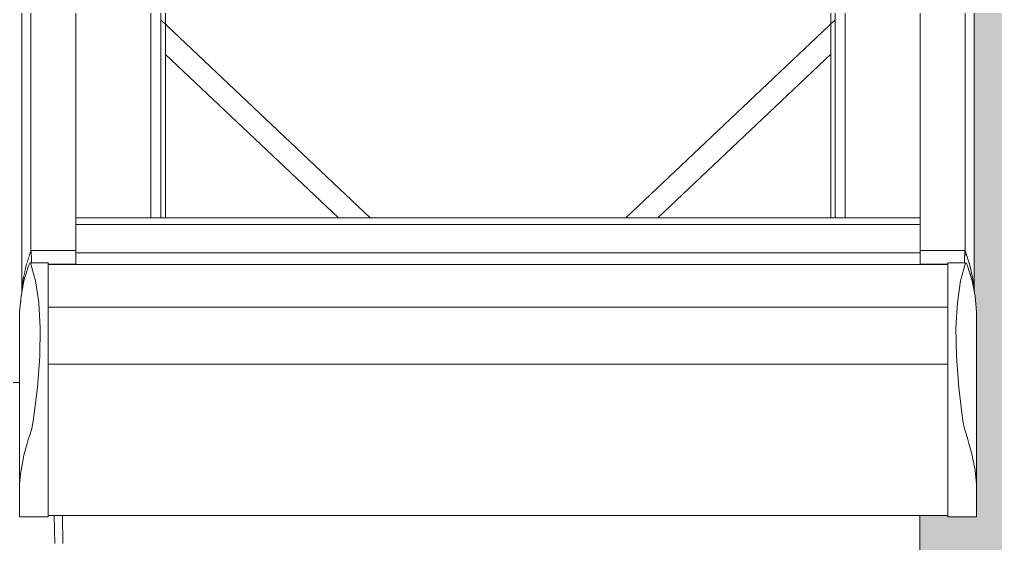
# Model space of a CAD drawing. Header units: metres. Extents: x -208 to 1512, y -277 to 123.
# Drawn here: x 17.092 to 17.965, y -22.907 to -22.439 of the extents above; entities that cross this region are included whole.
import ezdxf

# ---------------------------------------------------------------- set-up
doc = ezdxf.new("R2010")
doc.units = ezdxf.units.M
doc.header["$MEASUREMENT"] = 0
doc.linetypes.add('Wipeout_Contour', pattern=[1, 0, -1])
doc.layers.add('325 Dachfenster', color=7, linetype='Continuous')
doc.layers.add('330 Dachaufbau', color=7, linetype='Continuous')

# ---------------------------------------------------------------- blocks, each defined once
blk = doc.blocks.new('Dachfläche_8_4', base_point=(18.9306, -21.27982))
at = {"layer": '330 Dachaufbau', "linetype": 'Continuous', "lineweight": 0, "true_color": 0x000000}
h = blk.add_hatch(color=18, dxfattribs=at)
h.paths.add_polyline_path([(18.91751, -24.33504), (18.9306, -21.27982), (12.32089, -21.27982), (12.32089, -21.295), (15.47503, -21.295), (15.47503, -24.33504)])
h.paths.add_polyline_path([(16.23688, -23.72517), (16.23688, -22.11982), (17.89688, -22.11982), (17.89688, -23.72517)], flags=0)
at = {"layer": '330 Dachaufbau', "color": 7, "linetype": 'Continuous', "lineweight": 18, "flags": 128}
blk.add_lwpolyline([(17.89688, -23.72517), (17.89688, -22.11982)], dxfattribs=at)
blk = doc.blocks.new('VELUX SlopeRoofBundle[6]_4')
at = {"color": 254, "linetype": 'Wipeout_Contour', "lineweight": 0, "ltscale": 227.611677}
blk.add_wipeout([(17.8219, -22.11256), (17.8214, -22.11341), (17.8214, -22.11454), (17.8215, -22.11454), (17.8215, -22.1364), (17.8214, -22.13667), (17.8214, -22.61651), (17.8219, -22.61651)], dxfattribs=at).dxf.layer = '325 Dachfenster'
at = {"color": 254, "linetype": 'Wipeout_Contour', "lineweight": 0, "ltscale": 283.736106}
blk.add_wipeout([(17.08, -22.14657), (17.08, -22.76367), (17.09238, -22.76367), (17.0924, -22.71636), (17.0924, -22.70039), (17.0937, -22.68649), (17.0943, -22.68333), (17.0943, -22.68332), (17.0945, -22.68144), (17.0945, -22.14657)], dxfattribs=at).dxf.layer = '325 Dachfenster'
at = {"color": 254, "linetype": 'Wipeout_Contour', "lineweight": 0, "ltscale": 113.266454}
blk.add_wipeout([(17.1428, -22.43262), (17.1428, -22.61651), (17.1587, -22.61651), (17.1587, -22.4321)], dxfattribs=at).dxf.layer = '325 Dachfenster'
at = {"color": 254, "linetype": 'Wipeout_Contour', "lineweight": 0, "ltscale": 113.389064}
blk.add_wipeout([(17.1971, -22.4391), (17.1971, -22.61651), (17.1979, -22.61651), (17.1979, -22.43882)], dxfattribs=at).dxf.layer = '325 Dachfenster'
at = {"color": 254, "linetype": 'Wipeout_Contour', "lineweight": 0, "ltscale": 114.974273}
blk.add_wipeout([(17.8429, -22.61651), (17.8437, -22.61651), (17.8437, -22.43889), (17.8429, -22.4391)], dxfattribs=at).dxf.layer = '325 Dachfenster'
at = {"color": 254, "linetype": 'Wipeout_Contour', "lineweight": 0, "ltscale": 145.160175}
blk.add_wipeout([(17.922, -22.81811), (17.922, -22.83226), (17.94438, -22.83226), (17.9437, -22.82848), (17.94071, -22.81811)], dxfattribs=at).dxf.layer = '325 Dachfenster'
at = {"color": 254, "linetype": 'Wipeout_Contour', "lineweight": 0, "ltscale": 116.303932}
blk.add_wipeout([(17.922, -22.87631), (17.922, -22.88366), (17.94763, -22.88366), (17.94762, -22.87631)], dxfattribs=at).dxf.layer = '325 Dachfenster'
at = {"color": 254, "linetype": 'Wipeout_Contour', "lineweight": 0, "ltscale": 427.647891}
blk.add_wipeout([(17.08, -22.93804), (17.0943, -22.93804), (17.0943, -22.92005), (17.09507, -22.91355), (17.0956, -22.91038), (17.09599, -22.90926), (17.0973, -22.90741), (17.12262, -22.90741), (17.12199, -22.88246), (17.118, -22.88246), (17.118, -22.88366), (17.09237, -22.88366), (17.09237, -22.88154), (17.09237, -22.87878), (17.08, -22.87878)], dxfattribs=at).dxf.layer = '325 Dachfenster'
at = {"color": 254, "linetype": 'Wipeout_Contour', "lineweight": 0, "ltscale": 113.386816}
blk.add_wipeout([(17.1963, -22.61651), (17.1971, -22.61651), (17.1971, -22.4391), (17.1963, -22.43889)], dxfattribs=at).dxf.layer = '325 Dachfenster'
at = {"color": 254, "linetype": 'Wipeout_Contour', "lineweight": 0, "ltscale": 114.972565}
blk.add_wipeout([(17.8421, -22.61651), (17.8429, -22.61651), (17.8429, -22.4391), (17.8421, -22.43882)], dxfattribs=at).dxf.layer = '325 Dachfenster'
at = {"color": 254, "linetype": 'Wipeout_Contour', "lineweight": 0, "ltscale": 142.035771}
blk.add_wipeout([(17.08, -22.76367), (17.08, -22.85665), (17.09237, -22.85665), (17.09237, -22.79004), (17.09238, -22.76367)], dxfattribs=at).dxf.layer = '325 Dachfenster'
at = {"color": 254, "linetype": 'Wipeout_Contour', "lineweight": 0, "ltscale": 144.736594}
blk.add_wipeout([(17.922, -22.81154), (17.922, -22.81811), (17.94071, -22.81811), (17.9396, -22.81345), (17.93883, -22.81154)], dxfattribs=at).dxf.layer = '325 Dachfenster'
at = {"color": 254, "linetype": 'Wipeout_Contour', "lineweight": 0, "ltscale": 116.278568}
blk.add_wipeout([(17.922, -22.86754), (17.922, -22.87631), (17.94762, -22.87631), (17.94761, -22.86754)], dxfattribs=at).dxf.layer = '325 Dachfenster'
at = {"color": 254, "linetype": 'Wipeout_Contour', "lineweight": 0, "ltscale": 114.135325}
blk.add_wipeout([(17.12312, -22.88246), (17.12199, -22.88246), (17.12262, -22.90741), (17.12325, -22.90741)], dxfattribs=at).dxf.layer = '325 Dachfenster'
at = {"color": 254, "linetype": 'Wipeout_Contour', "lineweight": 0, "ltscale": 113.400778}
blk.add_wipeout([(17.1943, -22.61651), (17.1963, -22.61651), (17.1963, -22.43889), (17.1943, -22.43373)], dxfattribs=at).dxf.layer = '325 Dachfenster'
at = {"color": 254, "linetype": 'Wipeout_Contour', "lineweight": 0, "ltscale": 114.986685}
blk.add_wipeout([(17.8408, -22.61651), (17.8421, -22.61651), (17.8421, -22.43882), (17.8408, -22.43366)], dxfattribs=at).dxf.layer = '325 Dachfenster'
at = {"color": 254, "linetype": 'Wipeout_Contour', "lineweight": 0, "ltscale": 229.124327}
blk.add_wipeout([(17.09237, -22.79004), (17.09237, -22.88154), (17.09237, -22.88366), (17.09238, -22.87631), (17.09239, -22.86754), (17.0924, -22.85403), (17.0924, -22.73482), (17.0924, -22.71636)], dxfattribs=at).dxf.layer = '325 Dachfenster'
at = {"color": 254, "linetype": 'Wipeout_Contour', "lineweight": 0, "ltscale": 116.141581}
blk.add_wipeout([(17.922, -22.80468), (17.922, -22.81154), (17.93883, -22.81154), (17.93675, -22.80468)], dxfattribs=at).dxf.layer = '325 Dachfenster'
at = {"color": 254, "linetype": 'Wipeout_Contour', "lineweight": 0, "ltscale": 116.248546}
blk.add_wipeout([(17.922, -22.85722), (17.922, -22.86754), (17.94761, -22.86754), (17.9476, -22.85722)], dxfattribs=at).dxf.layer = '325 Dachfenster'
at = {"color": 254, "linetype": 'Wipeout_Contour', "lineweight": 0, "ltscale": 114.374097}
blk.add_wipeout([(17.13074, -22.88246), (17.1233, -22.88246), (17.12385, -22.90741), (17.13112, -22.90741)], dxfattribs=at).dxf.layer = '325 Dachfenster'
at = {"color": 254, "linetype": 'Wipeout_Contour', "lineweight": 0, "ltscale": 113.407992}
blk.add_wipeout([(17.1979, -22.43882), (17.1979, -22.61651), (17.1992, -22.61651), (17.1992, -22.43366)], dxfattribs=at).dxf.layer = '325 Dachfenster'
at = {"color": 254, "linetype": 'Wipeout_Contour', "lineweight": 0, "ltscale": 114.943603}
blk.add_wipeout([(17.8321, -22.61651), (17.8387, -22.61651), (17.8387, -22.43239), (17.8321, -22.43239)], dxfattribs=at).dxf.layer = '325 Dachfenster'
at = {"color": 254, "linetype": 'Wipeout_Contour', "lineweight": 0, "ltscale": 114.994396}
blk.add_wipeout([(17.8437, -22.61651), (17.8457, -22.61651), (17.8457, -22.43373), (17.8437, -22.43889)], dxfattribs=at).dxf.layer = '325 Dachfenster'
at = {"color": 254, "linetype": 'Wipeout_Contour', "lineweight": 0, "ltscale": 346.854991}
blk.add_wipeout([(17.92919, -22.71473), (17.92961, -22.74012), (17.9317, -22.76798), (17.93543, -22.7981), (17.93675, -22.80468), (17.93883, -22.81154), (17.9396, -22.81345), (17.9396, -22.65934), (17.93849, -22.65718), (17.93786, -22.65689), (17.93335, -22.67287), (17.93046, -22.69225)], dxfattribs=at).dxf.layer = '325 Dachfenster'
at = {"color": 254, "linetype": 'Wipeout_Contour', "lineweight": 0, "ltscale": 145.172318}
blk.add_wipeout([(17.922, -22.84541), (17.922, -22.85722), (17.9476, -22.85722), (17.9476, -22.85403), (17.94665, -22.84541)], dxfattribs=at).dxf.layer = '325 Dachfenster'
at = {"color": 254, "linetype": 'Wipeout_Contour', "lineweight": 0, "ltscale": 114.286359}
blk.add_wipeout([(17.09238, -22.87631), (17.09237, -22.88366), (17.118, -22.88366), (17.118, -22.87631)], dxfattribs=at).dxf.layer = '325 Dachfenster'
at = {"color": 254, "linetype": 'Wipeout_Contour', "lineweight": 0, "ltscale": 114.391903}
blk.add_wipeout([(17.1232, -22.88246), (17.12375, -22.90741), (17.12385, -22.90741), (17.1233, -22.88246)], dxfattribs=at).dxf.layer = '325 Dachfenster'
at = {"color": 254, "linetype": 'Wipeout_Contour', "lineweight": 0, "ltscale": 173.151403}
blk.add_wipeout([(17.89688, -22.88246), (17.13074, -22.88246), (17.13112, -22.90741), (17.1428, -22.90741), (17.1428, -22.93507), (17.89688, -22.93507)], dxfattribs=at).dxf.layer = '325 Dachfenster'
at = {"layer": '325 Dachfenster', "linetype": 'Continuous', "lineweight": 0, "flags": 128}
blk.add_lwpolyline([(17.09237, -22.88154), (17.09237, -22.88366)], dxfattribs=at)
at = {"color": 254, "linetype": 'Wipeout_Contour', "lineweight": 0, "ltscale": 113.373367}
blk.add_wipeout([(17.1925, -22.61651), (17.1943, -22.61651), (17.1943, -22.43373), (17.1925, -22.43267)], dxfattribs=at).dxf.layer = '325 Dachfenster'
at = {"color": 254, "linetype": 'Wipeout_Contour', "lineweight": 0, "ltscale": 113.394759}
blk.add_wipeout([(17.2013, -22.61651), (17.2079, -22.61651), (17.2079, -22.43239), (17.2013, -22.43239)], dxfattribs=at).dxf.layer = '325 Dachfenster'
at = {"color": 254, "linetype": 'Wipeout_Contour', "lineweight": 0, "ltscale": 114.935421}
blk.add_wipeout([(17.8302, -22.61651), (17.8321, -22.61651), (17.8321, -22.43239), (17.8302, -22.43288)], dxfattribs=at).dxf.layer = '325 Dachfenster'
at = {"color": 254, "linetype": 'Wipeout_Contour', "lineweight": 0, "ltscale": 114.960743}
blk.add_wipeout([(17.8387, -22.61651), (17.8408, -22.61651), (17.8408, -22.43366), (17.8387, -22.43239)], dxfattribs=at).dxf.layer = '325 Dachfenster'
at = {"color": 254, "linetype": 'Wipeout_Contour', "lineweight": 0, "ltscale": 114.977024}
blk.add_wipeout([(17.8457, -22.61651), (17.8475, -22.61651), (17.8475, -22.43267), (17.8457, -22.43373)], dxfattribs=at).dxf.layer = '325 Dachfenster'
at = {"color": 254, "linetype": 'Wipeout_Contour', "lineweight": 0, "ltscale": 145.399778}
blk.add_wipeout([(17.9396, -22.65934), (17.9396, -22.81345), (17.94071, -22.81811), (17.9437, -22.82848), (17.9437, -22.67283)], dxfattribs=at).dxf.layer = '325 Dachfenster'
at = {"color": 254, "linetype": 'Wipeout_Contour', "lineweight": 0, "ltscale": 115.817387}
blk.add_wipeout([(17.922, -22.67287), (17.922, -22.69225), (17.93046, -22.69225), (17.93335, -22.67287)], dxfattribs=at).dxf.layer = '325 Dachfenster'
at = {"color": 254, "linetype": 'Wipeout_Contour', "lineweight": 0, "ltscale": 116.019652}
blk.add_wipeout([(17.92961, -22.74012), (17.922, -22.74012), (17.922, -22.76798), (17.9317, -22.76798)], dxfattribs=at).dxf.layer = '325 Dachfenster'
at = {"color": 254, "linetype": 'Wipeout_Contour', "lineweight": 0, "ltscale": 114.260579}
blk.add_wipeout([(17.09239, -22.86754), (17.09238, -22.87631), (17.118, -22.87631), (17.118, -22.86754)], dxfattribs=at).dxf.layer = '325 Dachfenster'
at = {"color": 254, "linetype": 'Wipeout_Contour', "lineweight": 0, "ltscale": 114.789211}
blk.add_wipeout([(17.12312, -22.88246), (17.12325, -22.90741), (17.12375, -22.90741), (17.1232, -22.88246)], dxfattribs=at).dxf.layer = '325 Dachfenster'
at = {"color": 254, "linetype": 'Wipeout_Contour', "lineweight": 0, "ltscale": 114.43389}
blk.add_wipeout([(17.8302, -22.11218), (17.8278, -22.11136), (17.8278, -22.61651), (17.8302, -22.61651)], dxfattribs=at).dxf.layer = '325 Dachfenster'
at = {"color": 254, "linetype": 'Wipeout_Contour', "lineweight": 0, "ltscale": 113.346675}
blk.add_wipeout([(17.1749, -22.61651), (17.1925, -22.61651), (17.1925, -22.43267), (17.1749, -22.4321)], dxfattribs=at).dxf.layer = '325 Dachfenster'
at = {"color": 254, "linetype": 'Wipeout_Contour', "lineweight": 0, "ltscale": 113.390509}
blk.add_wipeout([(17.1992, -22.61651), (17.2013, -22.61651), (17.2013, -22.43239), (17.1992, -22.43366)], dxfattribs=at).dxf.layer = '325 Dachfenster'
at = {"color": 254, "linetype": 'Wipeout_Contour', "lineweight": 0, "ltscale": 113.407527}
blk.add_wipeout([(17.2079, -22.61651), (17.2098, -22.61651), (17.2098, -22.43288), (17.2079, -22.43239)], dxfattribs=at).dxf.layer = '325 Dachfenster'
at = {"color": 254, "linetype": 'Wipeout_Contour', "lineweight": 0, "ltscale": 114.998055}
blk.add_wipeout([(17.8475, -22.61651), (17.8651, -22.61651), (17.8651, -22.4321), (17.8475, -22.43267)], dxfattribs=at).dxf.layer = '325 Dachfenster'
at = {"color": 254, "linetype": 'Wipeout_Contour', "lineweight": 0, "ltscale": 115.784534}
blk.add_wipeout([(17.93786, -22.65689), (17.922, -22.65689), (17.922, -22.67287), (17.93335, -22.67287)], dxfattribs=at).dxf.layer = '325 Dachfenster'
at = {"color": 254, "linetype": 'Wipeout_Contour', "lineweight": 0, "ltscale": 115.817568}
blk.add_wipeout([(17.922, -22.69225), (17.922, -22.71473), (17.92919, -22.71473), (17.93046, -22.69225)], dxfattribs=at).dxf.layer = '325 Dachfenster'
at = {"color": 254, "linetype": 'Wipeout_Contour', "lineweight": 0, "ltscale": 233.288364}
blk.add_wipeout([(17.9476, -22.73482), (17.9476, -22.85403), (17.94761, -22.86754), (17.94762, -22.87631), (17.94763, -22.88366), (17.94763, -22.88154), (17.94763, -22.79004), (17.9476, -22.71636)], dxfattribs=at).dxf.layer = '325 Dachfenster'
at = {"color": 254, "linetype": 'Wipeout_Contour', "lineweight": 0, "ltscale": 116.153831}
blk.add_wipeout([(17.922, -22.76798), (17.922, -22.7981), (17.93543, -22.7981), (17.9317, -22.76798)], dxfattribs=at).dxf.layer = '325 Dachfenster'
at = {"color": 254, "linetype": 'Wipeout_Contour', "lineweight": 0, "ltscale": 114.230041}
blk.add_wipeout([(17.0924, -22.85722), (17.09239, -22.86754), (17.118, -22.86754), (17.118, -22.85722)], dxfattribs=at).dxf.layer = '325 Dachfenster'
at = {"color": 254, "linetype": 'Wipeout_Contour', "lineweight": 0, "ltscale": 115.303673}
blk.add_wipeout([(17.922, -22.87496), (17.118, -22.87496), (17.118, -22.88246), (17.922, -22.88246)], dxfattribs=at).dxf.layer = '325 Dachfenster'
at = {"layer": '325 Dachfenster', "linetype": 'Continuous', "lineweight": 0, "flags": 128}
for points in [[(17.09237, -22.88366), (17.118, -22.88366)], [(17.118, -22.88246), (17.922, -22.88246)], [(17.1233, -22.88246), (17.12385, -22.90741)], [(17.13112, -22.90741), (17.13074, -22.88246)], [(17.89688, -22.9419), (17.89688, -22.93507), (17.89688, -22.88246)], [(17.94763, -22.88366), (17.922, -22.88366)], [(17.94763, -22.88154), (17.94763, -22.88366)]]:
    blk.add_lwpolyline(points, dxfattribs=at)
at = {"color": 254, "linetype": 'Wipeout_Contour', "lineweight": 0, "ltscale": 112.909651}
blk.add_wipeout([(17.2098, -22.11218), (17.2098, -22.61651), (17.2122, -22.61651), (17.2122, -22.11136)], dxfattribs=at).dxf.layer = '325 Dachfenster'
at = {"color": 254, "linetype": 'Wipeout_Contour', "lineweight": 0, "ltscale": 114.420474}
blk.add_wipeout([(17.8219, -22.11256), (17.8219, -22.61651), (17.8247, -22.61651), (17.8247, -22.11143)], dxfattribs=at).dxf.layer = '325 Dachfenster'
at = {"color": 254, "linetype": 'Wipeout_Contour', "lineweight": 0, "ltscale": 113.302779}
blk.add_wipeout([(17.1587, -22.4321), (17.1587, -22.61651), (17.1749, -22.61651), (17.1749, -22.4321)], dxfattribs=at).dxf.layer = '325 Dachfenster'
at = {"color": 254, "linetype": 'Wipeout_Contour', "lineweight": 0, "ltscale": 115.037238}
blk.add_wipeout([(17.8651, -22.61651), (17.8813, -22.61651), (17.8813, -22.4321), (17.8651, -22.4321)], dxfattribs=at).dxf.layer = '325 Dachfenster'
at = {"color": 254, "linetype": 'Wipeout_Contour', "lineweight": 0, "ltscale": 173.38411}
blk.add_wipeout([(17.93717, -22.64569), (17.9368, -22.65486), (17.9368, -22.65689), (17.9377, -22.65689), (17.9377, -22.64696), (17.93725, -22.64578)], dxfattribs=at).dxf.layer = '325 Dachfenster'
at = {"color": 254, "linetype": 'Wipeout_Contour', "lineweight": 0, "ltscale": 115.54343}
blk.add_wipeout([(17.8972, -22.6581), (17.922, -22.6581), (17.922, -22.65781), (17.8972, -22.65781)], dxfattribs=at).dxf.layer = '325 Dachfenster'
at = {"color": 254, "linetype": 'Wipeout_Contour', "lineweight": 0, "ltscale": 142.672713}
blk.add_wipeout([(17.0924, -22.85403), (17.09335, -22.84541), (17.0937, -22.84184), (17.0937, -22.68649), (17.0924, -22.70039)], dxfattribs=at).dxf.layer = '325 Dachfenster'
at = {"color": 254, "linetype": 'Wipeout_Contour', "lineweight": 0, "ltscale": 115.836}
blk.add_wipeout([(17.922, -22.71473), (17.922, -22.74012), (17.92961, -22.74012), (17.92919, -22.71473)], dxfattribs=at).dxf.layer = '325 Dachfenster'
at = {"color": 254, "linetype": 'Wipeout_Contour', "lineweight": 0, "ltscale": 116.09708}
blk.add_wipeout([(17.922, -22.7981), (17.922, -22.80468), (17.93675, -22.80468), (17.93543, -22.7981)], dxfattribs=at).dxf.layer = '325 Dachfenster'
at = {"color": 254, "linetype": 'Wipeout_Contour', "lineweight": 0, "ltscale": 145.161585}
blk.add_wipeout([(17.922, -22.83226), (17.922, -22.84541), (17.94665, -22.84541), (17.9463, -22.84184), (17.94438, -22.83226)], dxfattribs=at).dxf.layer = '325 Dachfenster'
at = {"color": 254, "linetype": 'Wipeout_Contour', "lineweight": 0, "ltscale": 115.27799}
blk.add_wipeout([(17.922, -22.86627), (17.118, -22.86627), (17.118, -22.87496), (17.922, -22.87496)], dxfattribs=at).dxf.layer = '325 Dachfenster'
at = {"color": 254, "linetype": 'Wipeout_Contour', "lineweight": 0, "ltscale": 112.914676}
blk.add_wipeout([(17.2122, -22.11136), (17.2122, -22.61651), (17.2153, -22.61651), (17.2153, -22.11143)], dxfattribs=at).dxf.layer = '325 Dachfenster'
at = {"color": 254, "linetype": 'Wipeout_Contour', "lineweight": 0, "ltscale": 114.425298}
blk.add_wipeout([(17.8247, -22.11143), (17.8247, -22.61651), (17.8278, -22.61651), (17.8278, -22.11136)], dxfattribs=at).dxf.layer = '325 Dachfenster'
at = {"color": 254, "linetype": 'Wipeout_Contour', "lineweight": 0, "ltscale": 115.079729}
blk.add_wipeout([(17.8813, -22.61651), (17.8972, -22.61651), (17.8972, -22.43262), (17.8813, -22.4321)], dxfattribs=at).dxf.layer = '325 Dachfenster'
at = {"color": 254, "linetype": 'Wipeout_Contour', "lineweight": 0, "ltscale": 115.543839}
blk.add_wipeout([(17.8972, -22.65486), (17.9368, -22.65486), (17.93717, -22.64569), (17.8972, -22.64569)], dxfattribs=at).dxf.layer = '325 Dachfenster'
at = {"color": 254, "linetype": 'Wipeout_Contour', "lineweight": 0, "ltscale": 142.610283}
blk.add_wipeout([(17.0937, -22.68649), (17.0937, -22.84184), (17.09562, -22.83226), (17.0963, -22.82848), (17.0963, -22.67283)], dxfattribs=at).dxf.layer = '325 Dachfenster'
at = {"color": 254, "linetype": 'Wipeout_Contour', "lineweight": 0, "ltscale": 145.482942}
blk.add_wipeout([(17.9437, -22.67283), (17.9437, -22.82848), (17.94438, -22.83226), (17.9463, -22.84184), (17.9463, -22.68649)], dxfattribs=at).dxf.layer = '325 Dachfenster'
at = {"color": 254, "linetype": 'Wipeout_Contour', "lineweight": 0, "ltscale": 114.59551}
blk.add_wipeout([(17.8972, -22.07506), (17.8972, -22.64569), (17.8989, -22.64569), (17.8989, -22.07381)], dxfattribs=at).dxf.layer = '325 Dachfenster'
at = {"color": 254, "linetype": 'Wipeout_Contour', "lineweight": 0, "ltscale": 112.924472}
blk.add_wipeout([(17.2153, -22.11143), (17.2153, -22.61651), (17.2181, -22.61651), (17.2181, -22.11256)], dxfattribs=at).dxf.layer = '325 Dachfenster'
at = {"color": 254, "linetype": 'Wipeout_Contour', "lineweight": 0, "ltscale": 86.224663}
blk.add_wipeout([(17.8214, -22.43977), (17.63426, -22.61651), (17.8214, -22.61651)], dxfattribs=at).dxf.layer = '325 Dachfenster'
at = {"color": 254, "linetype": 'Wipeout_Contour', "lineweight": 0, "ltscale": 173.473276}
blk.add_wipeout([(17.8972, -22.65781), (17.922, -22.65781), (17.922, -22.65689), (17.9368, -22.65689), (17.9368, -22.65486), (17.8972, -22.65486)], dxfattribs=at).dxf.layer = '325 Dachfenster'
at = {"color": 254, "linetype": 'Wipeout_Contour', "lineweight": 0, "ltscale": 142.557683}
blk.add_wipeout([(17.0963, -22.82848), (17.09929, -22.81811), (17.1004, -22.81345), (17.1004, -22.65934), (17.0963, -22.67283)], dxfattribs=at).dxf.layer = '325 Dachfenster'
at = {"color": 254, "linetype": 'Wipeout_Contour', "lineweight": 0, "ltscale": 145.547522}
blk.add_wipeout([(17.9463, -22.68649), (17.9463, -22.84184), (17.94665, -22.84541), (17.9476, -22.85403), (17.9476, -22.70039)], dxfattribs=at).dxf.layer = '325 Dachfenster'
at = {"color": 254, "linetype": 'Wipeout_Contour', "lineweight": 0, "ltscale": 143.19636}
blk.add_wipeout([(17.0924, -22.85722), (17.118, -22.85722), (17.118, -22.84541), (17.09335, -22.84541), (17.0924, -22.85403)], dxfattribs=at).dxf.layer = '325 Dachfenster'
at = {"layer": '325 Dachfenster', "linetype": 'Continuous', "lineweight": 0, "flags": 128}
for points in [[(17.0924, -22.70172), (17.0924, -22.71636)], [(17.9476, -22.70172), (17.9476, -22.71636)], [(17.09237, -22.79004), (17.0924, -22.71636)], [(17.9476, -22.71636), (17.94763, -22.79004)], [(17.09238, -22.76367), (17.08, -22.76367), (17.06762, -22.76367)], [(17.94763, -22.79004), (17.94763, -22.88154)]]:
    blk.add_lwpolyline(points, dxfattribs=at)
at = {"color": 254, "linetype": 'Wipeout_Contour', "lineweight": 0, "ltscale": 222.594644}
blk.add_wipeout([(17.2181, -22.11256), (17.2181, -22.61651), (17.2186, -22.61651), (17.2186, -22.13667), (17.2185, -22.1364), (17.2185, -22.11454), (17.2186, -22.11454), (17.2186, -22.11341)], dxfattribs=at).dxf.layer = '325 Dachfenster'
at = {"color": 254, "linetype": 'Wipeout_Contour', "lineweight": 0, "ltscale": 341.723483}
blk.add_wipeout([(17.1015, -22.65718), (17.1004, -22.65934), (17.1004, -22.81345), (17.10116, -22.81154), (17.10325, -22.80468), (17.10456, -22.7981), (17.1083, -22.76798), (17.11039, -22.74012), (17.11081, -22.71473), (17.10954, -22.69225), (17.10665, -22.67287), (17.10214, -22.65689)], dxfattribs=at).dxf.layer = '325 Dachfenster'
at = {"color": 254, "linetype": 'Wipeout_Contour', "lineweight": 0, "ltscale": 113.955383}
blk.add_wipeout([(17.0956, -22.67108), (17.0943, -22.68332), (17.0943, -22.68333), (17.0956, -22.67651)], dxfattribs=at).dxf.layer = '325 Dachfenster'
at = {"color": 254, "linetype": 'Wipeout_Contour', "lineweight": 0, "ltscale": 116.053528}
blk.add_wipeout([(17.9444, -22.67108), (17.9444, -22.67651), (17.9457, -22.68333), (17.9457, -22.68332)], dxfattribs=at).dxf.layer = '325 Dachfenster'
at = {"color": 254, "linetype": 'Wipeout_Contour', "lineweight": 0, "ltscale": 143.105707}
blk.add_wipeout([(17.0937, -22.84184), (17.09335, -22.84541), (17.118, -22.84541), (17.118, -22.83226), (17.09562, -22.83226)], dxfattribs=at).dxf.layer = '325 Dachfenster'
at = {"color": 254, "linetype": 'Wipeout_Contour', "lineweight": 0, "ltscale": 115.24794}
blk.add_wipeout([(17.118, -22.85601), (17.118, -22.86627), (17.922, -22.86627), (17.922, -22.85601)], dxfattribs=at).dxf.layer = '325 Dachfenster'
at = {"color": 254, "linetype": 'Wipeout_Contour', "lineweight": 0, "ltscale": 85.970764}
blk.add_wipeout([(17.2186, -22.43977), (17.2186, -22.61651), (17.40574, -22.61651)], dxfattribs=at).dxf.layer = '325 Dachfenster'
at = {"color": 254, "linetype": 'Wipeout_Contour', "lineweight": 0, "ltscale": 113.442096}
blk.add_wipeout([(17.118, -22.65689), (17.10214, -22.65689), (17.10665, -22.67287), (17.118, -22.67287)], dxfattribs=at).dxf.layer = '325 Dachfenster'
at = {"color": 254, "linetype": 'Wipeout_Contour', "lineweight": 0, "ltscale": 144.74667}
blk.add_wipeout([(17.9417, -22.65891), (17.9417, -22.66625), (17.9437, -22.67283), (17.9444, -22.67651), (17.9444, -22.67108)], dxfattribs=at).dxf.layer = '325 Dachfenster'
at = {"color": 254, "linetype": 'Wipeout_Contour', "lineweight": 0, "ltscale": 113.821499}
blk.add_wipeout([(17.1083, -22.76798), (17.10456, -22.7981), (17.118, -22.7981), (17.118, -22.76798)], dxfattribs=at).dxf.layer = '325 Dachfenster'
at = {"color": 254, "linetype": 'Wipeout_Contour', "lineweight": 0, "ltscale": 143.005508}
blk.add_wipeout([(17.0963, -22.82848), (17.09562, -22.83226), (17.118, -22.83226), (17.118, -22.81811), (17.09929, -22.81811)], dxfattribs=at).dxf.layer = '325 Dachfenster'
at = {"color": 254, "linetype": 'Wipeout_Contour', "lineweight": 0, "ltscale": 115.21307}
blk.add_wipeout([(17.922, -22.84428), (17.118, -22.84428), (17.118, -22.85601), (17.922, -22.85601)], dxfattribs=at).dxf.layer = '325 Dachfenster'
at = {"layer": '325 Dachfenster', "linetype": 'Continuous', "lineweight": 0, "flags": 128}
blk.add_lwpolyline([(17.09237, -22.79004), (17.09237, -22.88154)], dxfattribs=at)
at = {"color": 254, "linetype": 'Wipeout_Contour', "lineweight": 0, "ltscale": 227.86981}
blk.add_wipeout([(17.2186, -22.41503), (17.2186, -22.43977), (17.40574, -22.61651), (17.63426, -22.61651), (17.8214, -22.43977), (17.8214, -22.41503), (17.53587, -22.14537), (17.50413, -22.14537)], dxfattribs=at).dxf.layer = '325 Dachfenster'
at = {"color": 254, "linetype": 'Wipeout_Contour', "lineweight": 0, "ltscale": 203.062858}
blk.add_wipeout([(17.9417, -22.65891), (17.9377, -22.64696), (17.9377, -22.65689), (17.93786, -22.65689), (17.93849, -22.65718), (17.9396, -22.65934), (17.9417, -22.66625)], dxfattribs=at).dxf.layer = '325 Dachfenster'
at = {"color": 254, "linetype": 'Wipeout_Contour', "lineweight": 0, "ltscale": 113.637238}
blk.add_wipeout([(17.1428, -22.65781), (17.118, -22.65781), (17.118, -22.6581), (17.1428, -22.6581)], dxfattribs=at).dxf.layer = '325 Dachfenster'
at = {"color": 254, "linetype": 'Wipeout_Contour', "lineweight": 0, "ltscale": 142.435642}
blk.add_wipeout([(17.0956, -22.67651), (17.0963, -22.67283), (17.0983, -22.66625), (17.0983, -22.65891), (17.0956, -22.67108)], dxfattribs=at).dxf.layer = '325 Dachfenster'
at = {"color": 254, "linetype": 'Wipeout_Contour', "lineweight": 0, "ltscale": 113.520728}
blk.add_wipeout([(17.10665, -22.67287), (17.10954, -22.69225), (17.118, -22.69225), (17.118, -22.67287)], dxfattribs=at).dxf.layer = '325 Dachfenster'
at = {"color": 254, "linetype": 'Wipeout_Contour', "lineweight": 0, "ltscale": 142.636619}
blk.add_wipeout([(17.1004, -22.81345), (17.09929, -22.81811), (17.118, -22.81811), (17.118, -22.81154), (17.10116, -22.81154)], dxfattribs=at).dxf.layer = '325 Dachfenster'
at = {"color": 254, "linetype": 'Wipeout_Contour', "lineweight": 0, "ltscale": 115.173938}
blk.add_wipeout([(17.118, -22.84428), (17.922, -22.84428), (17.922, -22.83134), (17.118, -22.83134)], dxfattribs=at).dxf.layer = '325 Dachfenster'
at = {"color": 254, "linetype": 'Wipeout_Contour', "lineweight": 0, "ltscale": 144.264363}
blk.add_wipeout([(17.9375, -22.07476), (17.9375, -22.64643), (17.9377, -22.64696), (17.9415, -22.65831), (17.9415, -22.08671)], dxfattribs=at).dxf.layer = '325 Dachfenster'
at = {"color": 254, "linetype": 'Wipeout_Contour', "lineweight": 0, "ltscale": 198.497347}
blk.add_wipeout([(17.1023, -22.64696), (17.0983, -22.65891), (17.0983, -22.66625), (17.1004, -22.65934), (17.1015, -22.65718), (17.10214, -22.65689), (17.1023, -22.65689)], dxfattribs=at).dxf.layer = '325 Dachfenster'
at = {"color": 254, "linetype": 'Wipeout_Contour', "lineweight": 0, "ltscale": 113.652542}
blk.add_wipeout([(17.10954, -22.69225), (17.11081, -22.71473), (17.118, -22.71473), (17.118, -22.69225)], dxfattribs=at).dxf.layer = '325 Dachfenster'
at = {"color": 254, "linetype": 'Wipeout_Contour', "lineweight": 0, "ltscale": 113.991627}
blk.add_wipeout([(17.10325, -22.80468), (17.10116, -22.81154), (17.118, -22.81154), (17.118, -22.80468)], dxfattribs=at).dxf.layer = '325 Dachfenster'
at = {"color": 254, "linetype": 'Wipeout_Contour', "lineweight": 0, "ltscale": 115.131112}
blk.add_wipeout([(17.118, -22.81726), (17.118, -22.83134), (17.922, -22.83134), (17.922, -22.81726)], dxfattribs=at).dxf.layer = '325 Dachfenster'
at = {"color": 254, "linetype": 'Wipeout_Contour', "lineweight": 0, "ltscale": 114.641608}
blk.add_wipeout([(17.8989, -22.07381), (17.8989, -22.64569), (17.9357, -22.64569), (17.9357, -22.07381)], dxfattribs=at).dxf.layer = '325 Dachfenster'
at = {"color": 254, "linetype": 'Wipeout_Contour', "lineweight": 0, "ltscale": 141.288733}
blk.add_wipeout([(17.0958, -22.09889), (17.0945, -22.11113), (17.0945, -22.68144), (17.0956, -22.67108), (17.0958, -22.67017)], dxfattribs=at).dxf.layer = '325 Dachfenster'
at = {"color": 254, "linetype": 'Wipeout_Contour', "lineweight": 0, "ltscale": 144.313192}
blk.add_wipeout([(17.9455, -22.11113), (17.9442, -22.09889), (17.9442, -22.67017), (17.9444, -22.67108), (17.9455, -22.68144)], dxfattribs=at).dxf.layer = '325 Dachfenster'
at = {"color": 254, "linetype": 'Wipeout_Contour', "lineweight": 0, "ltscale": 170.21614}
blk.add_wipeout([(17.1023, -22.64696), (17.1023, -22.65689), (17.1032, -22.65689), (17.1032, -22.65486), (17.10283, -22.64569), (17.10275, -22.64578)], dxfattribs=at).dxf.layer = '325 Dachfenster'
at = {"color": 254, "linetype": 'Wipeout_Contour', "lineweight": 0, "ltscale": 114.689316}
blk.add_wipeout([(17.118, -22.69543), (17.922, -22.69543), (17.922, -22.67422), (17.118, -22.67422)], dxfattribs=at).dxf.layer = '325 Dachfenster'
at = {"color": 254, "linetype": 'Wipeout_Contour', "lineweight": 0, "ltscale": 113.785777}
blk.add_wipeout([(17.118, -22.71473), (17.11081, -22.71473), (17.11039, -22.74012), (17.118, -22.74012)], dxfattribs=at).dxf.layer = '325 Dachfenster'
at = {"color": 254, "linetype": 'Wipeout_Contour', "lineweight": 0, "ltscale": 113.993364}
blk.add_wipeout([(17.118, -22.7981), (17.10456, -22.7981), (17.10325, -22.80468), (17.118, -22.80468)], dxfattribs=at).dxf.layer = '325 Dachfenster'
at = {"color": 254, "linetype": 'Wipeout_Contour', "lineweight": 0, "ltscale": 115.099018}
blk.add_wipeout([(17.118, -22.81118), (17.118, -22.81726), (17.922, -22.81726), (17.922, -22.81118)], dxfattribs=at).dxf.layer = '325 Dachfenster'
at = {"layer": '325 Dachfenster', "linetype": 'Continuous', "lineweight": 0, "flags": 128}
for points in [[(17.0943, -22.68332), (17.0943, -22.68333)], [(17.9457, -22.68333), (17.9457, -22.68332)]]:
    blk.add_lwpolyline(points, dxfattribs=at)
at = {"color": 254, "linetype": 'Wipeout_Contour', "lineweight": 0, "ltscale": 172.842952}
blk.add_wipeout([(17.9357, -22.64569), (17.93717, -22.64569), (17.93725, -22.64578), (17.9375, -22.64643), (17.9375, -22.07476), (17.9357, -22.07381)], dxfattribs=at).dxf.layer = '325 Dachfenster'
at = {"color": 254, "linetype": 'Wipeout_Contour', "lineweight": 0, "ltscale": 113.589592}
blk.add_wipeout([(17.10283, -22.64569), (17.1032, -22.65486), (17.1428, -22.65486), (17.1428, -22.64569)], dxfattribs=at).dxf.layer = '325 Dachfenster'
at = {"color": 254, "linetype": 'Wipeout_Contour', "lineweight": 0, "ltscale": 114.723883}
blk.add_wipeout([(17.118, -22.69628), (17.922, -22.69628), (17.922, -22.69543), (17.118, -22.69543)], dxfattribs=at).dxf.layer = '325 Dachfenster'
at = {"color": 254, "linetype": 'Wipeout_Contour', "lineweight": 0, "ltscale": 113.771205}
blk.add_wipeout([(17.11039, -22.74012), (17.1083, -22.76798), (17.118, -22.76798), (17.118, -22.74012)], dxfattribs=at).dxf.layer = '325 Dachfenster'
at = {"color": 254, "linetype": 'Wipeout_Contour', "lineweight": 0, "ltscale": 115.079178}
blk.add_wipeout([(17.922, -22.80475), (17.118, -22.80475), (17.118, -22.81118), (17.922, -22.81118)], dxfattribs=at).dxf.layer = '325 Dachfenster'
at = {"color": 254, "linetype": 'Wipeout_Contour', "lineweight": 0, "ltscale": 141.198708}
blk.add_wipeout([(17.0958, -22.09889), (17.0958, -22.67017), (17.0983, -22.65891), (17.0985, -22.65831), (17.0985, -22.08671)], dxfattribs=at).dxf.layer = '325 Dachfenster'
at = {"color": 254, "linetype": 'Wipeout_Contour', "lineweight": 0, "ltscale": 144.307335}
blk.add_wipeout([(17.9415, -22.08671), (17.9415, -22.65831), (17.9417, -22.65891), (17.9442, -22.67017), (17.9442, -22.09889)], dxfattribs=at).dxf.layer = '325 Dachfenster'
at = {"color": 254, "linetype": 'Wipeout_Contour', "lineweight": 0, "ltscale": 170.863417}
blk.add_wipeout([(17.1032, -22.65689), (17.118, -22.65689), (17.118, -22.65781), (17.1428, -22.65781), (17.1428, -22.65486), (17.1032, -22.65486)], dxfattribs=at).dxf.layer = '325 Dachfenster'
at = {"color": 254, "linetype": 'Wipeout_Contour', "lineweight": 0, "ltscale": 115.002902}
blk.add_wipeout([(17.118, -22.7689), (17.118, -22.79867), (17.922, -22.79867), (17.922, -22.7689)], dxfattribs=at).dxf.layer = '325 Dachfenster'
at = {"layer": '325 Dachfenster', "linetype": 'Continuous', "lineweight": 0, "flags": 128}
for points in [[(17.9375, -22.07476), (17.9375, -22.64643)], [(17.9455, -22.11113), (17.9455, -22.68144)], [(17.93717, -22.64569), (17.9368, -22.65486), (17.9368, -22.65689)], [(17.93717, -22.64569), (17.93725, -22.64578)], [(17.93725, -22.64578), (17.9377, -22.64696), (17.9417, -22.65891), (17.9444, -22.67108), (17.9457, -22.68332)], [(17.94763, -22.88366), (17.94762, -22.87631), (17.94761, -22.86754), (17.9476, -22.85722), (17.9476, -22.85403), (17.94665, -22.84541), (17.9463, -22.84184), (17.94438, -22.83226), (17.9437, -22.82848), (17.94071, -22.81811), (17.9396, -22.81345), (17.93883, -22.81154), (17.93675, -22.80468), (17.93543, -22.7981), (17.9317, -22.76798), (17.92961, -22.74012), (17.92919, -22.71473), (17.93046, -22.69225), (17.93335, -22.67287), (17.93786, -22.65689)], [(17.93786, -22.65689), (17.93849, -22.65718)], [(17.93849, -22.65718), (17.9396, -22.65934), (17.9437, -22.67283), (17.9463, -22.68649), (17.9476, -22.70039), (17.9476, -22.70172)]]:
    blk.add_lwpolyline(points, dxfattribs=at)
at = {"color": 254, "linetype": 'Wipeout_Contour', "lineweight": 0, "ltscale": 141.147009}
blk.add_wipeout([(17.0985, -22.08671), (17.0985, -22.65831), (17.1023, -22.64696), (17.1025, -22.64643), (17.1025, -22.07476)], dxfattribs=at).dxf.layer = '325 Dachfenster'
at = {"color": 254, "linetype": 'Wipeout_Contour', "lineweight": 0, "ltscale": 114.630159}
blk.add_wipeout([(17.118, -22.67422), (17.922, -22.67422), (17.922, -22.6581), (17.118, -22.6581)], dxfattribs=at).dxf.layer = '325 Dachfenster'
at = {"color": 254, "linetype": 'Wipeout_Contour', "lineweight": 0, "ltscale": 114.921191}
blk.add_wipeout([(17.118, -22.74719), (17.118, -22.7689), (17.922, -22.7689), (17.922, -22.74719)], dxfattribs=at).dxf.layer = '325 Dachfenster'
at = {"color": 254, "linetype": 'Wipeout_Contour', "lineweight": 0, "ltscale": 115.059328}
blk.add_wipeout([(17.118, -22.79867), (17.118, -22.80475), (17.922, -22.80475), (17.922, -22.79867)], dxfattribs=at).dxf.layer = '325 Dachfenster'
at = {"layer": '325 Dachfenster', "linetype": 'Continuous', "lineweight": 0, "flags": 128}
for points in [[(17.0945, -22.11113), (17.0945, -22.68144)], [(17.10214, -22.65689), (17.10665, -22.67287), (17.10954, -22.69225), (17.11081, -22.71473), (17.11039, -22.74012), (17.1083, -22.76798), (17.10456, -22.7981), (17.10325, -22.80468), (17.10116, -22.81154), (17.1004, -22.81345), (17.09929, -22.81811), (17.0963, -22.82848), (17.09562, -22.83226), (17.0937, -22.84184), (17.09335, -22.84541), (17.0924, -22.85403), (17.0924, -22.85722), (17.09239, -22.86754), (17.09238, -22.87631), (17.09237, -22.88366)], [(17.1015, -22.65718), (17.1004, -22.65934), (17.0963, -22.67283), (17.0937, -22.68649), (17.0924, -22.70039), (17.0924, -22.70172)], [(17.1015, -22.65718), (17.10214, -22.65689)], [(17.10214, -22.65689), (17.118, -22.65689)], [(17.93786, -22.65689), (17.922, -22.65689)]]:
    blk.add_lwpolyline(points, dxfattribs=at)
at = {"color": 254, "linetype": 'Wipeout_Contour', "lineweight": 0, "ltscale": 170.595574}
blk.add_wipeout([(17.1043, -22.07381), (17.1025, -22.07476), (17.1025, -22.64643), (17.10275, -22.64578), (17.10283, -22.64569), (17.1043, -22.64569)], dxfattribs=at).dxf.layer = '325 Dachfenster'
at = {"color": 254, "linetype": 'Wipeout_Contour', "lineweight": 0, "ltscale": 114.841749}
blk.add_wipeout([(17.118, -22.71975), (17.118, -22.74613), (17.922, -22.74613), (17.922, -22.71975)], dxfattribs=at).dxf.layer = '325 Dachfenster'
at = {"color": 254, "linetype": 'Wipeout_Contour', "lineweight": 0, "ltscale": 112.681677}
blk.add_wipeout([(17.1043, -22.07381), (17.1043, -22.64569), (17.1411, -22.64569), (17.1411, -22.07381)], dxfattribs=at).dxf.layer = '325 Dachfenster'
at = {"color": 254, "linetype": 'Wipeout_Contour', "lineweight": 0, "ltscale": 114.762769}
blk.add_wipeout([(17.922, -22.69628), (17.118, -22.69628), (17.118, -22.71975), (17.922, -22.71975)], dxfattribs=at).dxf.layer = '325 Dachfenster'
at = {"color": 254, "linetype": 'Wipeout_Contour', "lineweight": 0, "ltscale": 114.886102}
blk.add_wipeout([(17.118, -22.74719), (17.922, -22.74719), (17.922, -22.74698), (17.118, -22.74698)], dxfattribs=at).dxf.layer = '325 Dachfenster'
at = {"layer": '325 Dachfenster', "linetype": 'Continuous', "lineweight": 0, "flags": 128}
for points in [[(17.1025, -22.07476), (17.1025, -22.64643)], [(17.0943, -22.68332), (17.0956, -22.67108), (17.0983, -22.65891), (17.1023, -22.64696), (17.10275, -22.64578)], [(17.10275, -22.64578), (17.10283, -22.64569)], [(17.10283, -22.64569), (17.1032, -22.65486), (17.1032, -22.65689)], [(17.118, -22.69628), (17.922, -22.69628)]]:
    blk.add_lwpolyline(points, dxfattribs=at)
at = {"color": 254, "linetype": 'Wipeout_Contour', "lineweight": 0, "ltscale": 112.730613}
blk.add_wipeout([(17.1411, -22.07381), (17.1411, -22.64569), (17.1428, -22.64569), (17.1428, -22.07506)], dxfattribs=at).dxf.layer = '325 Dachfenster'
at = {"color": 254, "linetype": 'Wipeout_Contour', "lineweight": 0, "ltscale": 114.884876}
blk.add_wipeout([(17.922, -22.74641), (17.118, -22.74641), (17.118, -22.74698), (17.922, -22.74698)], dxfattribs=at).dxf.layer = '325 Dachfenster'
at = {"color": 254, "linetype": 'Wipeout_Contour', "lineweight": 0, "ltscale": 114.480778}
blk.add_wipeout([(17.8972, -22.61664), (17.1428, -22.61664), (17.1428, -22.62238), (17.8972, -22.62238)], dxfattribs=at).dxf.layer = '325 Dachfenster'
at = {"color": 254, "linetype": 'Wipeout_Contour', "lineweight": 0, "ltscale": 114.531981}
blk.add_wipeout([(17.1428, -22.63746), (17.8972, -22.63746), (17.8972, -22.63397), (17.1428, -22.63397)], dxfattribs=at).dxf.layer = '325 Dachfenster'
at = {"color": 254, "linetype": 'Wipeout_Contour', "lineweight": 0, "ltscale": 114.578177}
blk.add_wipeout([(17.1428, -22.64936), (17.1428, -22.65131), (17.8972, -22.65131), (17.8972, -22.64936)], dxfattribs=at).dxf.layer = '325 Dachfenster'
at = {"color": 254, "linetype": 'Wipeout_Contour', "lineweight": 0, "ltscale": 114.883527}
blk.add_wipeout([(17.118, -22.74613), (17.118, -22.74641), (17.922, -22.74641), (17.922, -22.74613)], dxfattribs=at).dxf.layer = '325 Dachfenster'
at = {"layer": '325 Dachfenster', "linetype": 'Continuous', "lineweight": 0, "flags": 128}
for points in [[(17.118, -22.88366), (17.118, -22.87631), (17.118, -22.86754), (17.118, -22.85722), (17.118, -22.84541), (17.118, -22.83226), (17.118, -22.81811), (17.118, -22.81154), (17.118, -22.80468), (17.118, -22.7981), (17.118, -22.76798), (17.118, -22.74012), (17.118, -22.71473), (17.118, -22.69225), (17.118, -22.67287), (17.118, -22.65689)], [(17.922, -22.88366), (17.922, -22.87631), (17.922, -22.86754), (17.922, -22.85722), (17.922, -22.84541), (17.922, -22.83226), (17.922, -22.81811), (17.922, -22.81154), (17.922, -22.80468), (17.922, -22.7981), (17.922, -22.76798), (17.922, -22.74012), (17.922, -22.71473), (17.922, -22.69225), (17.922, -22.67287), (17.922, -22.65689)], [(17.118, -22.74719), (17.922, -22.74719)]]:
    blk.add_lwpolyline(points, dxfattribs=at)
at = {"color": 254, "linetype": 'Wipeout_Contour', "lineweight": 0, "ltscale": 114.471266}
blk.add_wipeout([(17.8972, -22.61651), (17.1428, -22.61651), (17.1428, -22.61664), (17.8972, -22.61664)], dxfattribs=at).dxf.layer = '325 Dachfenster'
at = {"color": 254, "linetype": 'Wipeout_Contour', "lineweight": 0, "ltscale": 114.521626}
blk.add_wipeout([(17.1428, -22.63092), (17.1428, -22.63397), (17.8972, -22.63397), (17.8972, -22.63092)], dxfattribs=at).dxf.layer = '325 Dachfenster'
at = {"color": 254, "linetype": 'Wipeout_Contour', "lineweight": 0, "ltscale": 114.555414}
blk.add_wipeout([(17.1428, -22.64119), (17.1428, -22.64507), (17.8972, -22.64507), (17.8972, -22.64119)], dxfattribs=at).dxf.layer = '325 Dachfenster'
at = {"color": 254, "linetype": 'Wipeout_Contour', "lineweight": 0, "ltscale": 114.584923}
blk.add_wipeout([(17.8972, -22.65131), (17.1428, -22.65131), (17.1428, -22.65362), (17.8972, -22.65362)], dxfattribs=at).dxf.layer = '325 Dachfenster'
at = {"layer": '325 Dachfenster', "linetype": 'Continuous', "lineweight": 0, "flags": 128}
for points in [[(17.2098, -22.0992), (17.2098, -22.43288), (17.2098, -22.61651)], [(17.8302, -22.0992), (17.8302, -22.43288), (17.8302, -22.61651)], [(17.2186, -22.13667), (17.2186, -22.61651)], [(17.8214, -22.13667), (17.8214, -22.61651)], [(17.2227, -22.17755), (17.2227, -22.61651)], [(17.8173, -22.17755), (17.8173, -22.61651)], [(17.40574, -22.61651), (17.2186, -22.43977)], [(17.63426, -22.61651), (17.8214, -22.43977)], [(17.37729, -22.61651), (17.22257, -22.47039)], [(17.66271, -22.61651), (17.81743, -22.47039)], [(17.8972, -22.61651), (17.1428, -22.61651)]]:
    blk.add_lwpolyline(points, dxfattribs=at)
at = {"color": 254, "linetype": 'Wipeout_Contour', "lineweight": 0, "ltscale": 114.504421}
blk.add_wipeout([(17.8972, -22.62585), (17.1428, -22.62585), (17.1428, -22.62816), (17.8972, -22.62816)], dxfattribs=at).dxf.layer = '325 Dachfenster'
at = {"color": 254, "linetype": 'Wipeout_Contour', "lineweight": 0, "ltscale": 114.543394}
blk.add_wipeout([(17.1428, -22.64119), (17.8972, -22.64119), (17.8972, -22.63746), (17.1428, -22.63746)], dxfattribs=at).dxf.layer = '325 Dachfenster'
at = {"color": 254, "linetype": 'Wipeout_Contour', "lineweight": 0, "ltscale": 114.568776}
blk.add_wipeout([(17.1428, -22.64783), (17.8972, -22.64783), (17.8972, -22.6469), (17.1428, -22.6469)], dxfattribs=at).dxf.layer = '325 Dachfenster'
at = {"color": 254, "linetype": 'Wipeout_Contour', "lineweight": 0, "ltscale": 114.60001}
blk.add_wipeout([(17.1428, -22.65638), (17.1428, -22.6581), (17.8972, -22.6581), (17.8972, -22.65638)], dxfattribs=at).dxf.layer = '325 Dachfenster'
at = {"color": 254, "linetype": 'Wipeout_Contour', "lineweight": 0, "ltscale": 114.497679}
blk.add_wipeout([(17.1428, -22.62585), (17.8972, -22.62585), (17.8972, -22.6239), (17.1428, -22.6239)], dxfattribs=at).dxf.layer = '325 Dachfenster'
at = {"color": 254, "linetype": 'Wipeout_Contour', "lineweight": 0, "ltscale": 114.564156}
blk.add_wipeout([(17.1428, -22.64615), (17.8972, -22.64615), (17.8972, -22.64565), (17.1428, -22.64565)], dxfattribs=at).dxf.layer = '325 Dachfenster'
at = {"color": 254, "linetype": 'Wipeout_Contour', "lineweight": 0, "ltscale": 114.592948}
blk.add_wipeout([(17.1428, -22.65362), (17.1428, -22.65638), (17.8972, -22.65638), (17.8972, -22.65362)], dxfattribs=at).dxf.layer = '325 Dachfenster'
at = {"layer": '325 Dachfenster', "linetype": 'Continuous', "lineweight": 0, "flags": 128}
for points in [[(17.118, -22.65781), (17.1428, -22.65781)], [(17.118, -22.6581), (17.922, -22.6581)], [(17.1428, -22.65781), (17.1428, -22.6581)], [(17.8972, -22.6581), (17.8972, -22.65781)], [(17.8972, -22.65781), (17.922, -22.65781)]]:
    blk.add_lwpolyline(points, dxfattribs=at)
at = {"color": 254, "linetype": 'Wipeout_Contour', "lineweight": 0, "ltscale": 114.512443}
blk.add_wipeout([(17.1428, -22.63092), (17.8972, -22.63092), (17.8972, -22.62816), (17.1428, -22.62816)], dxfattribs=at).dxf.layer = '325 Dachfenster'
at = {"color": 254, "linetype": 'Wipeout_Contour', "lineweight": 0, "ltscale": 114.57267}
blk.add_wipeout([(17.1428, -22.64936), (17.8972, -22.64936), (17.8972, -22.64783), (17.1428, -22.64783)], dxfattribs=at).dxf.layer = '325 Dachfenster'
at = {"color": 254, "linetype": 'Wipeout_Contour', "lineweight": 0, "ltscale": 114.492173}
blk.add_wipeout([(17.1428, -22.62238), (17.1428, -22.6239), (17.8972, -22.6239), (17.8972, -22.62238)], dxfattribs=at).dxf.layer = '325 Dachfenster'
at = {"color": 254, "linetype": 'Wipeout_Contour', "lineweight": 0, "ltscale": 114.56555}
blk.add_wipeout([(17.1428, -22.64656), (17.8972, -22.64656), (17.8972, -22.64615), (17.1428, -22.64615)], dxfattribs=at).dxf.layer = '325 Dachfenster'
at = {"layer": '325 Dachfenster', "linetype": 'Continuous', "lineweight": 0, "flags": 128}
blk.add_lwpolyline([(17.8972, -22.62238), (17.1428, -22.62238)], dxfattribs=at)
at = {"color": 254, "linetype": 'Wipeout_Contour', "lineweight": 0, "ltscale": 114.566747}
blk.add_wipeout([(17.1428, -22.64656), (17.1428, -22.6469), (17.8972, -22.6469), (17.8972, -22.64656)], dxfattribs=at).dxf.layer = '325 Dachfenster'
at = {"color": 254, "linetype": 'Wipeout_Contour', "lineweight": 0, "ltscale": 114.562871}
blk.add_wipeout([(17.1428, -22.64558), (17.8972, -22.64558), (17.8972, -22.64542), (17.1428, -22.64542)], dxfattribs=at).dxf.layer = '325 Dachfenster'
at = {"color": 254, "linetype": 'Wipeout_Contour', "lineweight": 0, "ltscale": 114.562083}
blk.add_wipeout([(17.1428, -22.64542), (17.8972, -22.64542), (17.8972, -22.64507), (17.1428, -22.64507)], dxfattribs=at).dxf.layer = '325 Dachfenster'
at = {"color": 254, "linetype": 'Wipeout_Contour', "lineweight": 0, "ltscale": 114.562961}
blk.add_wipeout([(17.1428, -22.64558), (17.1428, -22.64565), (17.8972, -22.64565), (17.8972, -22.64558)], dxfattribs=at).dxf.layer = '325 Dachfenster'
at = {"layer": '325 Dachfenster', "linetype": 'Continuous', "lineweight": 0, "flags": 128}
for points in [[(17.1428, -22.07506), (17.1428, -22.64569)], [(17.8972, -22.07506), (17.8972, -22.64569)], [(17.10283, -22.64569), (17.1428, -22.64569)], [(17.1428, -22.65781), (17.1428, -22.65486), (17.1428, -22.64569)], [(17.8972, -22.64783), (17.1428, -22.64783)], [(17.8972, -22.65781), (17.8972, -22.65486), (17.8972, -22.64569)], [(17.93717, -22.64569), (17.8972, -22.64569)]]:
    blk.add_lwpolyline(points, dxfattribs=at)
blk = doc.blocks.new('Dachfläche_16_4', base_point=(17.97, -22.1008))
at = {"layer": '325 Dachfenster', "linetype": 'Continuous', "lineweight": 0}
blk.add_blockref('VELUX SlopeRoofBundle[6]_4', (0, 0), dxfattribs=at)

msp = doc.modelspace()

# ---------------------------------------------------------------- block references
at = {"layer": '330 Dachaufbau', "color": 7, "linetype": 'Continuous', "lineweight": 18}
msp.add_blockref('Dachfläche_8_4', (18.9306, -21.27982), dxfattribs=at)

# ---------------------------------------------------------------- next in the draw order: block references
at = {"layer": '325 Dachfenster', "color": 7, "linetype": 'Continuous', "lineweight": 13, "true_color": 0xf4f4f4}
msp.add_blockref('Dachfläche_16_4', (17.97, -22.1008), dxfattribs=at)

doc.saveas('drawing.dxf')
